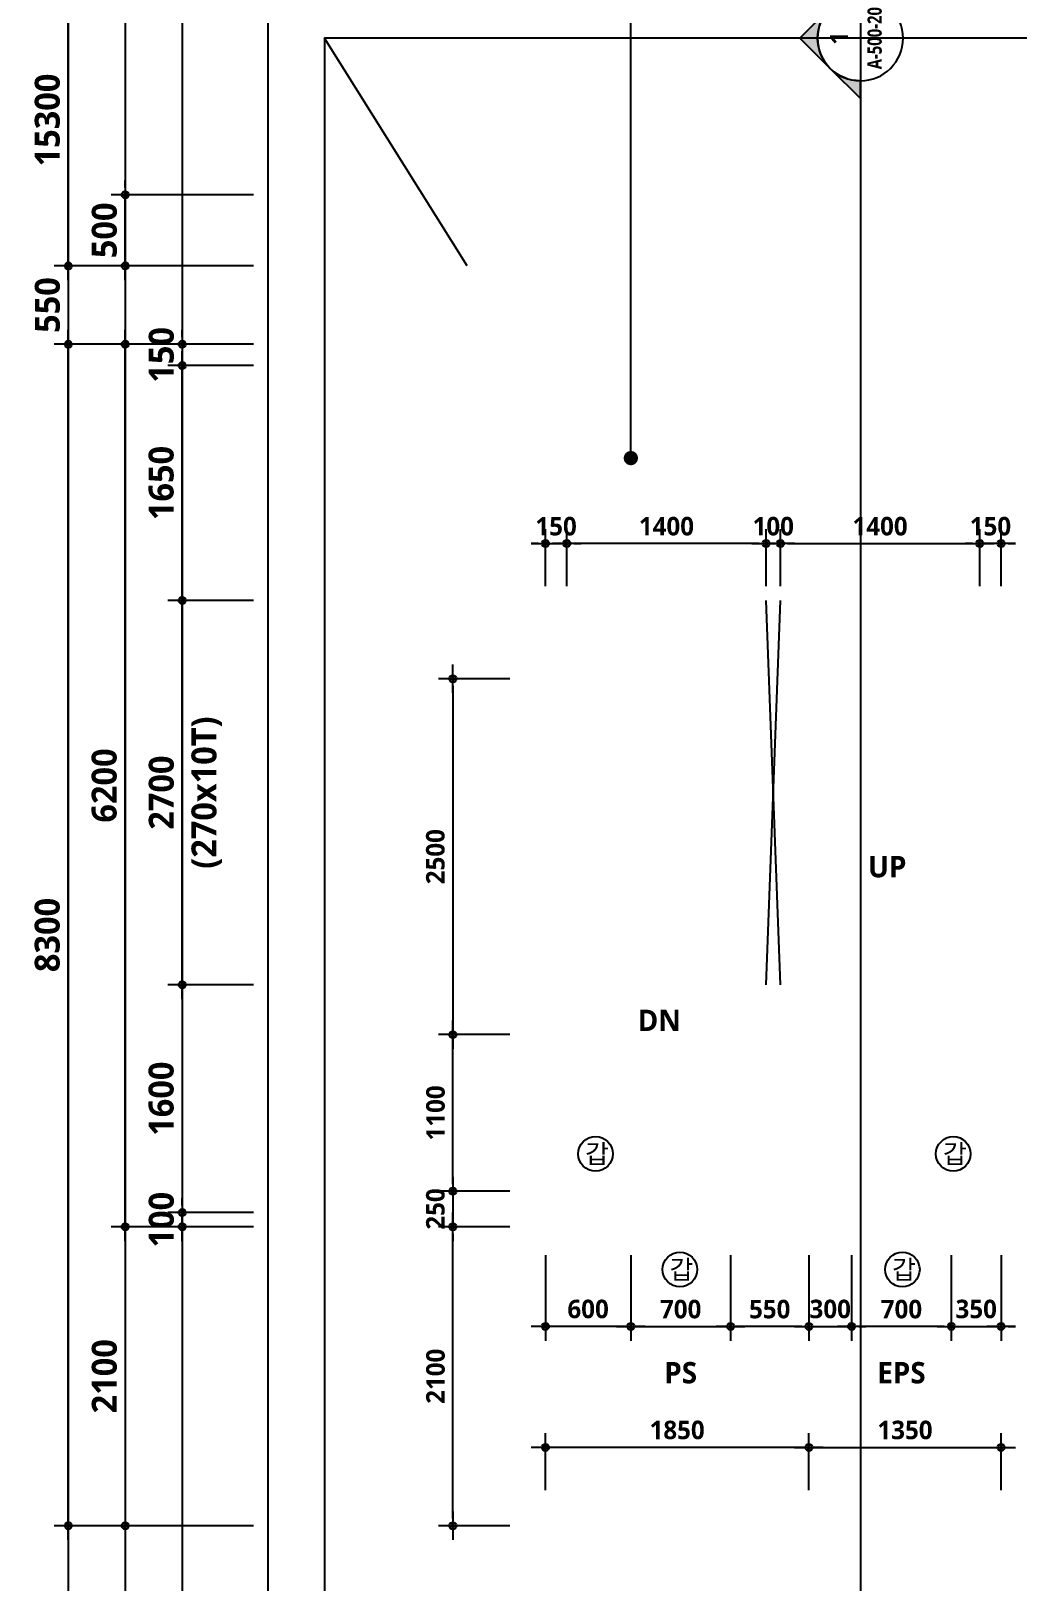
# Model space of a CAD drawing. Header units: millimetres. Extents: x -12482 to 126000, y 0 to 220200.
# Drawn here: x 14439 to 21375, y 11848 to 22750 of the extents above; entities that cross this region are included whole.
import ezdxf
from ezdxf.enums import TextEntityAlignment as Align

# ---------------------------------------------------------------- set-up
doc = ezdxf.new("R2010")
doc.units = ezdxf.units.MM
doc.header["$LTSCALE"] = 60
doc.linetypes.add('CEN', pattern=[62, 60, -1, 0, -1])
doc.layers.get('Defpoints').update_dxf_attribs({"color": 153})
for name, color, linetype in [('A-ANNO-DIM', 4, 'Continuous'), ('A-ANNO-SYMB', 7, 'Continuous'), ('A-ANNO-TEXT1', 7, 'Continuous'), ('A-ANNO-TITL', 7, 'Continuous'), ('A-FLOR-OPEN-BELO', 6, 'CEN'), ('A-ST-AXIS-DIM', 7, 'Continuous'), ('AA-MKXS', 3, 'Continuous'), ('AA-MKXX', 3, 'Continuous')]:
    doc.layers.add(name, color=color, linetype=linetype)
for name, color, linetype, plot in [('Defpoint', 161, 'Continuous', False), ('G(그리드1)', 185, 'Continuous', False), ('G(그리드2)', 235, 'Continuous', False)]:
    doc.layers.add(name, color=color, linetype=linetype, plot=plot)
doc.styles.add('2020음성 1차', font='NanumGothicBold.ttf')
doc.styles.add('SAMOO', font='romans.shx', dxfattribs={"bigfont": 'whgtxt.shx'})
doc.styles.add('SH_진천_나눔', font='')
doc.styles.get('SH_진천_나눔').set_extended_font_data('NanumGothic', bold=True)
doc.dimstyles.new('SHP 50', dxfattribs={"dimscale": 50, "dimtxt": 3.5, "dimasz": 1, "dimexe": 2, "dimexo": 2, "dimgap": 1, "dimtad": 1, "dimdec": 0, "dimzin": 0, "dimdsep": 46, "dimtxsty": 'SH_진천_나눔', "dimblk": 'DIMDOT', "dimcen": 0.09, "dimclrd": 256, "dimclre": 256, "dimclrt": 3, "dimadec": 0, "dimazin": 1, "dimtfac": 1, "dimtdec": 0, "dimtix": 1, "dimtmove": 2, "dimatfit": 0, "dimldrblk": 'DIMDOT', "dimfxl": 1, "dimtolj": 1, "dimtzin": 0, "dimlwd": -1, "dimlwe": -1, "dimarcsym": 0})
doc.dimstyles.new('SHP 50내부', dxfattribs={"dimscale": 50, "dimtxt": 2.6, "dimasz": 1, "dimexe": 2, "dimexo": 2, "dimgap": 1, "dimtad": 1, "dimdec": 0, "dimzin": 0, "dimdsep": 46, "dimtxsty": '2020음성 1차', "dimblk": 'DIMDOT', "dimcen": 0.09, "dimclrd": 256, "dimclre": 256, "dimclrt": 3, "dimadec": 0, "dimazin": 1, "dimtfac": 1, "dimtdec": 0, "dimtix": 1, "dimtmove": 2, "dimatfit": 0, "dimldrblk": 'DIMDOT', "dimfxl": 1, "dimtolj": 1, "dimtzin": 0, "dimlwd": -1, "dimlwe": -1, "dimarcsym": 0})

# ---------------------------------------------------------------- blocks, each defined once
blk = doc.blocks.new('DIMDOT')
at = {"color": 0}
blk.add_line((-2, 0), (2, 0), dxfattribs=at)
for radius in [0.5, 0.25]:
    blk.add_circle((0, 0), radius, dxfattribs=at)
blk = doc.blocks.new('*D17402')
at = {"layer": 'A-ST-AXIS-DIM'}
for p, q in [((16000, 18750), (15400, 18750)), ((15500, 16100), (15500, 18700)), ((16000, 16050), (15400, 16050))]:
    blk.add_line(p, q, dxfattribs=at)
at = {"layer": 'Defpoints', "color": 0}
for p in [(15500, 18750), (16100, 18750), (16100, 16050)]:
    blk.add_point(p, dxfattribs=at)
at = {"layer": 'A-ST-AXIS-DIM', "linetype": 'ByBlock', "xscale": 50, "yscale": 50, "zscale": 50}
for p, rotation in [((15500, 18750), 89.99999999999997), ((15500, 16050), 269.9999999999999)]:
    blk.add_blockref('DIMDOT', p, dxfattribs=dict(at, rotation=rotation))
at = {"layer": 'A-ST-AXIS-DIM', "color": 3, "char_height": 175, "attachment_point": 5, "rotation": 90, "style": 'SH_진천_나눔'}
for s, insert in [('\\A1;(270x10T)', (15672, 17400)), ('\\A1;2700', (15354, 17400))]:
    blk.add_mtext(s, dxfattribs=dict(at, insert=insert))
blk = doc.blocks.new('*D17403')
at = {"layer": 'A-ST-AXIS-DIM'}
for p, q in [((16000, 20400), (15400, 20400)), ((15500, 18800), (15500, 20350)), ((16000, 18750), (15400, 18750))]:
    blk.add_line(p, q, dxfattribs=at)
at = {"layer": 'Defpoints', "color": 0}
for p in [(15500, 20400), (16100, 20400), (16100, 18750)]:
    blk.add_point(p, dxfattribs=at)
at = {"layer": 'A-ST-AXIS-DIM', "linetype": 'ByBlock', "xscale": 50, "yscale": 50, "zscale": 50}
for p, rotation in [((15500, 20400), 89.99999999999993), ((15500, 18750), 269.9999999999999)]:
    blk.add_blockref('DIMDOT', p, dxfattribs=dict(at, rotation=rotation))
at = {"layer": 'A-ST-AXIS-DIM', "color": 3, "insert": (15353, 19575), "char_height": 175, "attachment_point": 5, "rotation": 90, "style": 'SH_진천_나눔'}
blk.add_mtext('\\A1;1650', dxfattribs=at)
blk = doc.blocks.new('*D17404')
at = {"layer": 'A-ST-AXIS-DIM'}
for p, q in [((16000, 16050), (15400, 16050)), ((15500, 16000), (15500, 14500)), ((16000, 14450), (15400, 14450))]:
    blk.add_line(p, q, dxfattribs=at)
at = {"layer": 'Defpoints', "color": 0}
for p in [(16100, 16050), (15500, 14450), (16100, 14450)]:
    blk.add_point(p, dxfattribs=at)
at = {"layer": 'A-ST-AXIS-DIM', "linetype": 'ByBlock', "xscale": 50, "yscale": 50, "zscale": 50}
for p, rotation in [((15500, 16050), 90.00000000000006), ((15500, 14450), 270.0000000000001)]:
    blk.add_blockref('DIMDOT', p, dxfattribs=dict(at, rotation=rotation))
at = {"layer": 'A-ST-AXIS-DIM', "color": 3, "insert": (15353, 15250), "char_height": 175, "attachment_point": 5, "rotation": 90, "style": 'SH_진천_나눔'}
blk.add_mtext('\\A1;1600', dxfattribs=at)
blk = doc.blocks.new('*D17405')
at = {"layer": 'A-ST-AXIS-DIM'}
for p, q in [((15500, 14500), (15500, 14550)), ((16000, 14450), (15400, 14450)), ((15500, 14350), (15500, 14450)), ((16000, 14350), (15400, 14350)), ((15500, 14300), (15500, 14250))]:
    blk.add_line(p, q, dxfattribs=at)
at = {"layer": 'Defpoints', "color": 0}
for p in [(15500, 14450), (16100, 14450), (16100, 14350)]:
    blk.add_point(p, dxfattribs=at)
at = {"layer": 'A-ST-AXIS-DIM', "linetype": 'ByBlock', "xscale": 50, "yscale": 50, "zscale": 50}
for p, rotation in [((15500, 14450), 270), ((15500, 14350), 90)]:
    blk.add_blockref('DIMDOT', p, dxfattribs=dict(at, rotation=rotation))
at = {"layer": 'A-ST-AXIS-DIM', "color": 3, "insert": (15354, 14400), "char_height": 175, "attachment_point": 5, "rotation": 90, "style": 'SH_진천_나눔'}
blk.add_mtext('\\A1;100', dxfattribs=at)
blk = doc.blocks.new('*D17406')
at = {"layer": 'A-ST-AXIS-DIM'}
for p, q in [((15500, 20600), (15500, 20650)), ((16000, 20550), (15400, 20550)), ((15500, 20550), (15500, 20400)), ((16000, 20400), (15400, 20400)), ((15500, 20350), (15500, 20300))]:
    blk.add_line(p, q, dxfattribs=at)
at = {"layer": 'Defpoints', "color": 0}
for p in [(16100, 20550), (15500, 20400), (16100, 20400)]:
    blk.add_point(p, dxfattribs=at)
at = {"layer": 'A-ST-AXIS-DIM', "linetype": 'ByBlock', "xscale": 50, "yscale": 50, "zscale": 50}
for p, rotation in [((15500, 20550), 270), ((15500, 20400), 90)]:
    blk.add_blockref('DIMDOT', p, dxfattribs=dict(at, rotation=rotation))
at = {"layer": 'A-ST-AXIS-DIM', "color": 3, "insert": (15354, 20475), "char_height": 175, "attachment_point": 5, "rotation": 90, "style": 'SH_진천_나눔'}
blk.add_mtext('\\A1;150', dxfattribs=at)
blk = doc.blocks.new('*D17407')
at = {"layer": 'A-ST-AXIS-DIM'}
for p, q in [((16000, 20550), (14600, 20550)), ((14700, 12300), (14700, 20500)), ((16000, 12250), (14600, 12250))]:
    blk.add_line(p, q, dxfattribs=at)
at = {"layer": 'Defpoints', "color": 0}
for p in [(14700, 20550), (16100, 20550), (16100, 12250)]:
    blk.add_point(p, dxfattribs=at)
at = {"layer": 'A-ST-AXIS-DIM', "linetype": 'ByBlock', "xscale": 50, "yscale": 50, "zscale": 50}
for p, rotation in [((14700, 20550), 90), ((14700, 12250), 270)]:
    blk.add_blockref('DIMDOT', p, dxfattribs=dict(at, rotation=rotation))
at = {"layer": 'A-ST-AXIS-DIM', "color": 3, "insert": (14553, 16400), "char_height": 175, "attachment_point": 5, "rotation": 90, "style": 'SH_진천_나눔'}
blk.add_mtext('\\A1;8300', dxfattribs=at)
blk = doc.blocks.new('*D17408')
at = {"layer": 'A-ST-AXIS-DIM'}
for p, q in [((16000, 14350), (15000, 14350)), ((15100, 14300), (15100, 12300)), ((16000, 12250), (15000, 12250))]:
    blk.add_line(p, q, dxfattribs=at)
at = {"layer": 'Defpoints', "color": 0}
for p in [(16100, 14350), (15100, 12250), (16100, 12250)]:
    blk.add_point(p, dxfattribs=at)
at = {"layer": 'A-ST-AXIS-DIM', "linetype": 'ByBlock', "xscale": 50, "yscale": 50, "zscale": 50}
for p, rotation in [((15100, 14350), 90), ((15100, 12250), 270)]:
    blk.add_blockref('DIMDOT', p, dxfattribs=dict(at, rotation=rotation))
at = {"layer": 'A-ST-AXIS-DIM', "color": 3, "insert": (14954, 13300), "char_height": 175, "attachment_point": 5, "rotation": 90, "style": 'SH_진천_나눔'}
blk.add_mtext('\\A1;2100', dxfattribs=at)
blk = doc.blocks.new('*D17409')
at = {"layer": 'A-ST-AXIS-DIM'}
for p, q in [((16000, 20550), (15000, 20550)), ((15100, 14400), (15100, 20500)), ((16000, 14350), (15000, 14350))]:
    blk.add_line(p, q, dxfattribs=at)
at = {"layer": 'Defpoints', "color": 0}
for p in [(15100, 20550), (16100, 20550), (16100, 14350)]:
    blk.add_point(p, dxfattribs=at)
at = {"layer": 'A-ST-AXIS-DIM', "linetype": 'ByBlock', "xscale": 50, "yscale": 50, "zscale": 50}
for p, rotation in [((15100, 20550), 90), ((15100, 14350), 270)]:
    blk.add_blockref('DIMDOT', p, dxfattribs=dict(at, rotation=rotation))
at = {"layer": 'A-ST-AXIS-DIM', "color": 3, "insert": (14953, 17450), "char_height": 175, "attachment_point": 5, "rotation": 90, "style": 'SH_진천_나눔'}
blk.add_mtext('\\A1;6200', dxfattribs=at)
blk = doc.blocks.new('*D17410')
at = {"layer": 'A-ST-AXIS-DIM'}
for p, q in [((16000, 21100), (14600, 21100)), ((14700, 21050), (14700, 20600)), ((16000, 20550), (14600, 20550))]:
    blk.add_line(p, q, dxfattribs=at)
at = {"layer": 'Defpoints', "color": 0}
for p in [(16100, 21100), (14700, 20550), (16100, 20550)]:
    blk.add_point(p, dxfattribs=at)
at = {"layer": 'A-ST-AXIS-DIM', "linetype": 'ByBlock', "xscale": 50, "yscale": 50, "zscale": 50}
for p, rotation in [((14700, 21100), 90), ((14700, 20550), 270)]:
    blk.add_blockref('DIMDOT', p, dxfattribs=dict(at, rotation=rotation))
at = {"layer": 'A-ST-AXIS-DIM', "color": 3, "insert": (14554, 20825), "char_height": 175, "attachment_point": 5, "rotation": 90, "style": 'SH_진천_나눔'}
blk.add_mtext('\\A1;550', dxfattribs=at)
blk = doc.blocks.new('*D17411')
at = {"layer": 'A-ST-AXIS-DIM'}
for p, q in [((16000, 12250), (14600, 12250)), ((14700, 12200), (14700, 8650)), ((16000, 8600), (14600, 8600))]:
    blk.add_line(p, q, dxfattribs=at)
at = {"layer": 'Defpoints', "color": 0}
for p in [(16100, 12250), (14700, 8600), (16100, 8600)]:
    blk.add_point(p, dxfattribs=at)
at = {"layer": 'A-ST-AXIS-DIM', "linetype": 'ByBlock', "xscale": 50, "yscale": 50, "zscale": 50}
for p, rotation in [((14700, 12250), 90), ((14700, 8600), 270)]:
    blk.add_blockref('DIMDOT', p, dxfattribs=dict(at, rotation=rotation))
at = {"layer": 'A-ST-AXIS-DIM', "color": 3, "insert": (14553, 10425), "char_height": 175, "attachment_point": 5, "rotation": 90, "style": 'SH_진천_나눔'}
blk.add_mtext('\\A1;3650', dxfattribs=at)
blk = doc.blocks.new('*D17431')
at = {"layer": 'A-ANNO-DIM'}
for p, q in [((19600, 18850), (19600, 19250)), ((19700, 18850), (19700, 19250)), ((19550, 19150), (19500, 19150)), ((19600, 19150), (19700, 19150)), ((19750, 19150), (19800, 19150))]:
    blk.add_line(p, q, dxfattribs=at)
at = {"layer": 'Defpoints', "color": 0}
for p in [(19700, 19150), (19600, 18750), (19700, 18750)]:
    blk.add_point(p, dxfattribs=at)
at = {"layer": 'A-ANNO-DIM', "linetype": 'ByBlock', "xscale": 50, "yscale": 50, "zscale": 50}
blk.add_blockref('DIMDOT', (19600, 19150), dxfattribs=at)
at = {"layer": 'A-ANNO-DIM', "linetype": 'ByBlock', "xscale": 50, "yscale": 50, "zscale": 50, "rotation": 180}
blk.add_blockref('DIMDOT', (19700, 19150), dxfattribs=at)
at = {"layer": 'A-ANNO-DIM', "color": 3, "insert": (19650, 19271), "char_height": 130, "attachment_point": 5, "style": '2020음성 1차'}
blk.add_mtext('\\A1;100', dxfattribs=at)
blk = doc.blocks.new('*D17432')
at = {"layer": 'A-ANNO-DIM'}
for p, q in [((18200, 18850), (18200, 19250)), ((19600, 18850), (19600, 19250)), ((19550, 19150), (18250, 19150))]:
    blk.add_line(p, q, dxfattribs=at)
at = {"layer": 'Defpoints', "color": 0}
for p in [(18200, 19150), (18200, 18750), (19600, 18750)]:
    blk.add_point(p, dxfattribs=at)
at = {"layer": 'A-ANNO-DIM', "linetype": 'ByBlock', "xscale": 50, "yscale": 50, "zscale": 50, "rotation": 180}
blk.add_blockref('DIMDOT', (18200, 19150), dxfattribs=at)
at = {"layer": 'A-ANNO-DIM', "linetype": 'ByBlock', "xscale": 50, "yscale": 50, "zscale": 50}
blk.add_blockref('DIMDOT', (19600, 19150), dxfattribs=at)
at = {"layer": 'A-ANNO-DIM', "color": 3, "insert": (18900, 19271), "char_height": 130, "attachment_point": 5, "style": '2020음성 1차'}
blk.add_mtext('\\A1;1400', dxfattribs=at)
blk = doc.blocks.new('*D17433')
at = {"layer": 'A-ANNO-DIM'}
for p, q in [((18050, 18850), (18050, 19250)), ((18200, 18850), (18200, 19250)), ((18000, 19150), (17950, 19150)), ((18050, 19150), (18200, 19150)), ((18250, 19150), (18300, 19150))]:
    blk.add_line(p, q, dxfattribs=at)
at = {"layer": 'Defpoints', "color": 0}
for p in [(18200, 19150), (18050, 18750), (18200, 18750)]:
    blk.add_point(p, dxfattribs=at)
at = {"layer": 'A-ANNO-DIM', "linetype": 'ByBlock', "xscale": 50, "yscale": 50, "zscale": 50}
blk.add_blockref('DIMDOT', (18050, 19150), dxfattribs=at)
at = {"layer": 'A-ANNO-DIM', "linetype": 'ByBlock', "xscale": 50, "yscale": 50, "zscale": 50, "rotation": 180}
blk.add_blockref('DIMDOT', (18200, 19150), dxfattribs=at)
at = {"layer": 'A-ANNO-DIM', "color": 3, "insert": (18125, 19271), "char_height": 130, "attachment_point": 5, "style": '2020음성 1차'}
blk.add_mtext('\\A1;150', dxfattribs=at)
blk = doc.blocks.new('*D17434')
at = {"layer": 'A-ANNO-DIM'}
for p, q in [((19700, 18850), (19700, 19250)), ((21100, 18850), (21100, 19250)), ((19750, 19150), (21050, 19150))]:
    blk.add_line(p, q, dxfattribs=at)
at = {"layer": 'Defpoints', "color": 0}
for p in [(21100, 19150), (19700, 18750), (21100, 18750)]:
    blk.add_point(p, dxfattribs=at)
at = {"layer": 'A-ANNO-DIM', "linetype": 'ByBlock', "xscale": 50, "yscale": 50, "zscale": 50, "rotation": 180}
blk.add_blockref('DIMDOT', (19700, 19150), dxfattribs=at)
at = {"layer": 'A-ANNO-DIM', "linetype": 'ByBlock', "xscale": 50, "yscale": 50, "zscale": 50}
blk.add_blockref('DIMDOT', (21100, 19150), dxfattribs=at)
at = {"layer": 'A-ANNO-DIM', "color": 3, "insert": (20400, 19271), "char_height": 130, "attachment_point": 5, "style": '2020음성 1차'}
blk.add_mtext('\\A1;1400', dxfattribs=at)
blk = doc.blocks.new('*D17435')
at = {"layer": 'A-ANNO-DIM'}
for p, q in [((21100, 18850), (21100, 19250)), ((21250, 18850), (21250, 19250)), ((21050, 19150), (21000, 19150)), ((21250, 19150), (21100, 19150)), ((21300, 19150), (21350, 19150))]:
    blk.add_line(p, q, dxfattribs=at)
at = {"layer": 'Defpoints', "color": 0}
for p in [(21100, 19150), (21100, 18750), (21250, 18750)]:
    blk.add_point(p, dxfattribs=at)
at = {"layer": 'A-ANNO-DIM', "linetype": 'ByBlock', "xscale": 50, "yscale": 50, "zscale": 50}
blk.add_blockref('DIMDOT', (21100, 19150), dxfattribs=at)
at = {"layer": 'A-ANNO-DIM', "linetype": 'ByBlock', "xscale": 50, "yscale": 50, "zscale": 50, "rotation": 180}
blk.add_blockref('DIMDOT', (21250, 19150), dxfattribs=at)
at = {"layer": 'A-ANNO-DIM', "color": 3, "insert": (21175, 19271), "char_height": 130, "attachment_point": 5, "style": '2020음성 1차'}
blk.add_mtext('\\A1;150', dxfattribs=at)
blk = doc.blocks.new('*D17496')
at = {"layer": 'A-ANNO-DIM'}
for p, q in [((17400, 14650), (17400, 14700)), ((17800, 14600), (17300, 14600)), ((17400, 14600), (17400, 14350)), ((17800, 14350), (17300, 14350)), ((17400, 14300), (17400, 14250))]:
    blk.add_line(p, q, dxfattribs=at)
at = {"layer": 'Defpoints', "color": 0}
for p in [(17900, 14600), (17400, 14350), (17900, 14350)]:
    blk.add_point(p, dxfattribs=at)
at = {"layer": 'A-ANNO-DIM', "linetype": 'ByBlock', "xscale": 50, "yscale": 50, "zscale": 50}
for p, rotation in [((17400, 14600), 270), ((17400, 14350), 90)]:
    blk.add_blockref('DIMDOT', p, dxfattribs=dict(at, rotation=rotation))
at = {"layer": 'A-ANNO-DIM', "color": 3, "insert": (17278, 14475), "char_height": 130, "attachment_point": 5, "rotation": 90, "style": '2020음성 1차'}
blk.add_mtext('\\A1;250', dxfattribs=at)
blk = doc.blocks.new('*D17497')
at = {"layer": 'A-ANNO-DIM'}
for p, q in [((17800, 15700), (17300, 15700)), ((17400, 14650), (17400, 15650)), ((17800, 14600), (17300, 14600))]:
    blk.add_line(p, q, dxfattribs=at)
at = {"layer": 'Defpoints', "color": 0}
for p in [(17400, 15700), (17900, 15700), (17900, 14600)]:
    blk.add_point(p, dxfattribs=at)
at = {"layer": 'A-ANNO-DIM', "linetype": 'ByBlock', "xscale": 50, "yscale": 50, "zscale": 50}
for p, rotation in [((17400, 15700), 90), ((17400, 14600), 270)]:
    blk.add_blockref('DIMDOT', p, dxfattribs=dict(at, rotation=rotation))
at = {"layer": 'A-ANNO-DIM', "color": 3, "insert": (17279, 15150), "char_height": 130, "attachment_point": 5, "rotation": 90, "style": '2020음성 1차'}
blk.add_mtext('\\A1;1100', dxfattribs=at)
blk = doc.blocks.new('갑종 TEXT100')
at = {"layer": 'A-ANNO-SYMB'}
blk.add_circle((0, 0), 243, dxfattribs=at)
at = {"layer": 'A-ANNO-TITL', "style": '2020음성 1차'}
blk.add_text('갑 ', height=266.7, dxfattribs=at).set_placement((67, 0), align=Align.MIDDLE_CENTER)
blk = doc.blocks.new('*D17508')
at = {"layer": 'A-ANNO-DIM'}
for p, q in [((19900, 14150), (19900, 13550)), ((20200, 14150), (20200, 13550)), ((19850, 13650), (19800, 13650)), ((19900, 13650), (20200, 13650)), ((20250, 13650), (20300, 13650))]:
    blk.add_line(p, q, dxfattribs=at)
at = {"layer": 'Defpoints', "color": 0}
for p in [(19900, 14250), (20200, 14250), (20200, 13650)]:
    blk.add_point(p, dxfattribs=at)
at = {"layer": 'A-ANNO-DIM', "linetype": 'ByBlock', "xscale": 50, "yscale": 50, "zscale": 50}
blk.add_blockref('DIMDOT', (19900, 13650), dxfattribs=at)
at = {"layer": 'A-ANNO-DIM', "linetype": 'ByBlock', "xscale": 50, "yscale": 50, "zscale": 50, "rotation": 180}
blk.add_blockref('DIMDOT', (20200, 13650), dxfattribs=at)
at = {"layer": 'A-ANNO-DIM', "color": 3, "insert": (20050, 13772), "char_height": 130, "attachment_point": 5, "style": '2020음성 1차'}
blk.add_mtext('\\A1;300', dxfattribs=at)
blk = doc.blocks.new('*D17509')
at = {"layer": 'A-ANNO-DIM'}
for p, q in [((20200, 14150), (20200, 13550)), ((20900, 14150), (20900, 13550)), ((20850, 13650), (20250, 13650))]:
    blk.add_line(p, q, dxfattribs=at)
at = {"layer": 'Defpoints', "color": 0}
for p in [(20200, 14250), (20900, 14250), (20200, 13650)]:
    blk.add_point(p, dxfattribs=at)
at = {"layer": 'A-ANNO-DIM', "linetype": 'ByBlock', "xscale": 50, "yscale": 50, "zscale": 50, "rotation": 180}
blk.add_blockref('DIMDOT', (20200, 13650), dxfattribs=at)
at = {"layer": 'A-ANNO-DIM', "linetype": 'ByBlock', "xscale": 50, "yscale": 50, "zscale": 50}
blk.add_blockref('DIMDOT', (20900, 13650), dxfattribs=at)
at = {"layer": 'A-ANNO-DIM', "color": 3, "insert": (20550, 13771), "char_height": 130, "attachment_point": 5, "style": '2020음성 1차'}
blk.add_mtext('\\A1;700', dxfattribs=at)
blk = doc.blocks.new('*D17510')
at = {"layer": 'A-ANNO-DIM'}
for p, q in [((20900, 14150), (20900, 13550)), ((21250, 14150), (21250, 13550)), ((20850, 13650), (20800, 13650)), ((20900, 13650), (21250, 13650)), ((21300, 13650), (21350, 13650))]:
    blk.add_line(p, q, dxfattribs=at)
at = {"layer": 'Defpoints', "color": 0}
for p in [(20900, 14250), (21250, 14250), (21250, 13650)]:
    blk.add_point(p, dxfattribs=at)
at = {"layer": 'A-ANNO-DIM', "linetype": 'ByBlock', "xscale": 50, "yscale": 50, "zscale": 50}
blk.add_blockref('DIMDOT', (20900, 13650), dxfattribs=at)
at = {"layer": 'A-ANNO-DIM', "linetype": 'ByBlock', "xscale": 50, "yscale": 50, "zscale": 50, "rotation": 180}
blk.add_blockref('DIMDOT', (21250, 13650), dxfattribs=at)
at = {"layer": 'A-ANNO-DIM', "color": 3, "insert": (21075, 13772), "char_height": 130, "attachment_point": 5, "style": '2020음성 1차'}
blk.add_mtext('\\A1;350', dxfattribs=at)
blk = doc.blocks.new('*D17511')
at = {"layer": 'A-ANNO-DIM'}
for p, q in [((19350, 14150), (19350, 13550)), ((19900, 14150), (19900, 13550)), ((19850, 13650), (19400, 13650))]:
    blk.add_line(p, q, dxfattribs=at)
at = {"layer": 'Defpoints', "color": 0}
for p in [(19350, 14250), (19900, 14250), (19350, 13650)]:
    blk.add_point(p, dxfattribs=at)
at = {"layer": 'A-ANNO-DIM', "linetype": 'ByBlock', "xscale": 50, "yscale": 50, "zscale": 50, "rotation": 180}
blk.add_blockref('DIMDOT', (19350, 13650), dxfattribs=at)
at = {"layer": 'A-ANNO-DIM', "linetype": 'ByBlock', "xscale": 50, "yscale": 50, "zscale": 50}
blk.add_blockref('DIMDOT', (19900, 13650), dxfattribs=at)
at = {"layer": 'A-ANNO-DIM', "color": 3, "insert": (19625, 13771), "char_height": 130, "attachment_point": 5, "style": '2020음성 1차'}
blk.add_mtext('\\A1;550', dxfattribs=at)
blk = doc.blocks.new('*D17512')
at = {"layer": 'A-ANNO-DIM'}
for p, q in [((18650, 14150), (18650, 13550)), ((19350, 14150), (19350, 13550)), ((18700, 13650), (19300, 13650))]:
    blk.add_line(p, q, dxfattribs=at)
at = {"layer": 'Defpoints', "color": 0}
for p in [(18650, 14250), (19350, 14250), (19350, 13650)]:
    blk.add_point(p, dxfattribs=at)
at = {"layer": 'A-ANNO-DIM', "linetype": 'ByBlock', "xscale": 50, "yscale": 50, "zscale": 50, "rotation": 180}
blk.add_blockref('DIMDOT', (18650, 13650), dxfattribs=at)
at = {"layer": 'A-ANNO-DIM', "linetype": 'ByBlock', "xscale": 50, "yscale": 50, "zscale": 50}
blk.add_blockref('DIMDOT', (19350, 13650), dxfattribs=at)
at = {"layer": 'A-ANNO-DIM', "color": 3, "insert": (19000, 13771), "char_height": 130, "attachment_point": 5, "style": '2020음성 1차'}
blk.add_mtext('\\A1;700', dxfattribs=at)
blk = doc.blocks.new('*D17513')
at = {"layer": 'A-ANNO-DIM'}
for p, q in [((18050, 14150), (18050, 13550)), ((18650, 14150), (18650, 13550)), ((18600, 13650), (18100, 13650))]:
    blk.add_line(p, q, dxfattribs=at)
at = {"layer": 'Defpoints', "color": 0}
for p in [(18050, 14250), (18650, 14250), (18050, 13650)]:
    blk.add_point(p, dxfattribs=at)
at = {"layer": 'A-ANNO-DIM', "linetype": 'ByBlock', "xscale": 50, "yscale": 50, "zscale": 50, "rotation": 180}
blk.add_blockref('DIMDOT', (18050, 13650), dxfattribs=at)
at = {"layer": 'A-ANNO-DIM', "linetype": 'ByBlock', "xscale": 50, "yscale": 50, "zscale": 50}
blk.add_blockref('DIMDOT', (18650, 13650), dxfattribs=at)
at = {"layer": 'A-ANNO-DIM', "color": 3, "insert": (18350, 13772), "char_height": 130, "attachment_point": 5, "style": '2020음성 1차'}
blk.add_mtext('\\A1;600', dxfattribs=at)
blk = doc.blocks.new('*D17715')
at = {"layer": 'A-ST-AXIS-DIM'}
for p, q in [((15100, 21650), (15100, 21700)), ((16000, 21600), (15000, 21600)), ((15100, 21100), (15100, 21600)), ((16000, 21100), (15000, 21100)), ((15100, 21050), (15100, 21000))]:
    blk.add_line(p, q, dxfattribs=at)
at = {"layer": 'Defpoints', "color": 0}
for p in [(15100, 21600), (16100, 21600), (16100, 21100)]:
    blk.add_point(p, dxfattribs=at)
at = {"layer": 'A-ST-AXIS-DIM', "linetype": 'ByBlock', "xscale": 50, "yscale": 50, "zscale": 50}
for p, rotation in [((15100, 21600), 270), ((15100, 21100), 90)]:
    blk.add_blockref('DIMDOT', p, dxfattribs=dict(at, rotation=rotation))
at = {"layer": 'A-ST-AXIS-DIM', "color": 3, "insert": (14954, 21350), "char_height": 175, "attachment_point": 5, "rotation": 90, "style": 'SH_진천_나눔'}
blk.add_mtext('\\A1;500', dxfattribs=at)
blk = doc.blocks.new('*D17739')
at = {"layer": 'A-ANNO-DIM'}
for p, q in [((18050, 12500), (18050, 12900)), ((19900, 12500), (19900, 12900)), ((19850, 12800), (18100, 12800))]:
    blk.add_line(p, q, dxfattribs=at)
at = {"layer": 'Defpoints', "color": 0}
for p in [(18050, 12800), (18050, 12400), (19900, 12400)]:
    blk.add_point(p, dxfattribs=at)
at = {"layer": 'A-ANNO-DIM', "linetype": 'ByBlock', "xscale": 50, "yscale": 50, "zscale": 50, "rotation": 180}
blk.add_blockref('DIMDOT', (18050, 12800), dxfattribs=at)
at = {"layer": 'A-ANNO-DIM', "linetype": 'ByBlock', "xscale": 50, "yscale": 50, "zscale": 50}
blk.add_blockref('DIMDOT', (19900, 12800), dxfattribs=at)
at = {"layer": 'A-ANNO-DIM', "color": 3, "insert": (18975, 12922), "char_height": 130, "attachment_point": 5, "style": '2020음성 1차'}
blk.add_mtext('\\A1;1850', dxfattribs=at)
blk = doc.blocks.new('*D17740')
at = {"layer": 'A-ANNO-DIM'}
for p, q in [((19900, 12500), (19900, 12900)), ((21250, 12500), (21250, 12900)), ((19950, 12800), (21200, 12800))]:
    blk.add_line(p, q, dxfattribs=at)
at = {"layer": 'Defpoints', "color": 0}
for p in [(21250, 12800), (19900, 12400), (21250, 12400)]:
    blk.add_point(p, dxfattribs=at)
at = {"layer": 'A-ANNO-DIM', "linetype": 'ByBlock', "xscale": 50, "yscale": 50, "zscale": 50, "rotation": 180}
blk.add_blockref('DIMDOT', (19900, 12800), dxfattribs=at)
at = {"layer": 'A-ANNO-DIM', "linetype": 'ByBlock', "xscale": 50, "yscale": 50, "zscale": 50}
blk.add_blockref('DIMDOT', (21250, 12800), dxfattribs=at)
at = {"layer": 'A-ANNO-DIM', "color": 3, "insert": (20575, 12922), "char_height": 130, "attachment_point": 5, "style": '2020음성 1차'}
blk.add_mtext('\\A1;1350', dxfattribs=at)
blk = doc.blocks.new('*U15082')
at = {"layer": 'AA-MKXX', "linetype": 'CEN', "ltscale": 300}
blk.add_line((900, 0), (48000, 0), dxfattribs=at)
blk = doc.blocks.new('*D19787')
at = {"layer": 'A-ANNO-DIM'}
for p, q in [((17800, 18200), (17300, 18200)), ((17400, 18150), (17400, 15750)), ((17800, 15700), (17300, 15700))]:
    blk.add_line(p, q, dxfattribs=at)
at = {"layer": 'Defpoints', "color": 0}
for p in [(17900, 18200), (17400, 15700), (17900, 15700)]:
    blk.add_point(p, dxfattribs=at)
at = {"layer": 'A-ANNO-DIM', "linetype": 'ByBlock', "xscale": 50, "yscale": 50, "zscale": 50}
for p, rotation in [((17400, 18200), 90), ((17400, 15700), 270)]:
    blk.add_blockref('DIMDOT', p, dxfattribs=dict(at, rotation=rotation))
at = {"layer": 'A-ANNO-DIM', "color": 3, "insert": (17278, 16950), "char_height": 130, "attachment_point": 5, "rotation": 90, "style": '2020음성 1차'}
blk.add_mtext('\\A1;2500', dxfattribs=at)
blk = doc.blocks.new('*D19788')
at = {"layer": 'A-ANNO-DIM'}
for p, q in [((17800, 14350), (17300, 14350)), ((17400, 12300), (17400, 14300)), ((17800, 12250), (17300, 12250))]:
    blk.add_line(p, q, dxfattribs=at)
at = {"layer": 'Defpoints', "color": 0}
for p in [(17400, 14350), (17900, 14350), (17900, 12250)]:
    blk.add_point(p, dxfattribs=at)
at = {"layer": 'A-ANNO-DIM', "linetype": 'ByBlock', "xscale": 50, "yscale": 50, "zscale": 50}
for p, rotation in [((17400, 14350), 90), ((17400, 12250), 270)]:
    blk.add_blockref('DIMDOT', p, dxfattribs=dict(at, rotation=rotation))
at = {"layer": 'A-ANNO-DIM', "color": 3, "insert": (17279, 13300), "char_height": 130, "attachment_point": 5, "rotation": 90, "style": '2020음성 1차'}
blk.add_mtext('\\A1;2100', dxfattribs=at)
blk = doc.blocks.new('*U15083')
at = {"layer": 'AA-MKXS'}
blk.add_hatch(color=3, dxfattribs=at).paths.add_polyline_path([(0, 8.49), (-4.24, 4.24, -0.414214), (4.24, 4.24)])
h = blk.add_hatch(color=3, dxfattribs=at)
h.paths.add_polyline_path([(-8.49, 0), (-6, 0, -0.198912), (-4.24, 4.24)])
h.paths.add_polyline_path([(6, 0), (8.49, 0), (4.24, 4.24, -0.198912)])
at = {"layer": 'AA-MKXS', "color": 3, "linetype": 'Continuous', "ltscale": 5}
blk.add_line((-6, 0), (6, 0), dxfattribs=at)
at = {"layer": 'AA-MKXS', "color": 3}
for points in [[(4.24, 4.24, 0.414214), (-4.24, 4.24), (0, 8.49)], [(-4.24, 4.24, 0.198912), (-6, 0), (-8.49, 0)], [(8.49, 0), (6, 0, 0.198912), (4.24, 4.24)]]:
    blk.add_lwpolyline(points, format="xyb", close=True, dxfattribs=at)
at = {"layer": 'AA-MKXS', "color": 3, "linetype": 'Continuous', "ltscale": 5}
blk.add_circle((0, 0), 6, dxfattribs=at)
at = {"layer": 'AA-MKXS', "style": 'SAMOO', "width": 0.85}
blk.add_attdef('ViewNUM', text='', height=2.5, dxfattribs=at).set_placement((0, 1), align=Align.BOTTOM_CENTER)
blk.add_attdef('SheetNUM', text='', height=2.5, dxfattribs=at).set_placement((0, -1), align=Align.TOP_CENTER)

msp = doc.modelspace()

# ---------------------------------------------------------------- linework, layer by layer
msp.add_lwpolyline([(18650, 19750), (18650, 23300)])
at = {"const_width": 50}
msp.add_lwpolyline([(18650, 19775, 1), (18650, 19725, 1)], format="xyb", close=True, dxfattribs=at)
at = {"layer": 'A-FLOR-OPEN-BELO'}
for p, q in [((19600, 16050), (19700, 18750)), ((19700, 16050), (19600, 18750))]:
    msp.add_line(p, q, dxfattribs=at)
at = {"layer": 'A-ST-AXIS-DIM'}
for p, q in [((14700, 21150), (14700, 23100)), ((15600, 21100), (14600, 21100))]:
    msp.add_line(p, q, dxfattribs=at)
at = {"layer": 'Defpoint'}
msp.add_line((17500, 21100), (16500, 22700), dxfattribs=at)
at = {"layer": 'G(그리드1)'}
for points in [[(26300, 25100), (14700, 25100), (14700, 5400), (26300, 5400)], [(25900, 24700), (15100, 24700), (15100, 5800), (25900, 5800)], [(25500, 24300), (15500, 24300), (15500, 6200), (25500, 6200)], [(24900, 23100), (16100, 23100), (16100, 7000), (24900, 7000)]]:
    msp.add_lwpolyline(points, close=True, dxfattribs=at)
at = {"layer": 'G(그리드2)'}
msp.add_lwpolyline([(24500, 22700), (16500, 22700), (16500, 7400), (24500, 7400)], close=True, dxfattribs=at)

# ---------------------------------------------------------------- block references
ref = msp.add_blockref('*U15083', (20261.5, 22700), dxfattribs=dict(xscale=-50, yscale=50, zscale=50, rotation=89.9999999999997))
ref.add_attrib('SheetNUM', 'A-500-20', dxfattribs={"layer": 'AA-MKXS', "height": 100, "rotation": 90, "style": '2020음성 1차', "width": 0.8}).set_placement((20311.5, 22700), align=Align.TOP_CENTER)
ref.add_attrib('ViewNUM', '1', dxfattribs={"layer": 'AA-MKXS', "height": 125, "rotation": 90, "style": '2020음성 1차'}).set_placement((20211.5, 22700), align=Align.BOTTOM_CENTER)
at = {"xscale": -0.3333333333333333, "yscale": 0.3333333333333333, "zscale": 0.3333333333333333, "rotation": 89.99999999999967}
msp.add_blockref('*U15082', (20261.5, 23000), dxfattribs=at)
at = {"xscale": 0.5, "yscale": 0.5, "zscale": 0.5}
for p in [(18402, 14862.1), (20913.9, 14862.1), (18994.5, 14050), (20556.5, 14050)]:
    msp.add_blockref('갑종 TEXT100', p, dxfattribs=at)
at = {"layer": 'A-ST-AXIS-DIM', "xscale": 50, "yscale": 50, "zscale": 50, "rotation": 270}
msp.add_blockref('DIMDOT', (14700, 21100), dxfattribs=at)

# ---------------------------------------------------------------- texts
at = {"layer": 'A-ANNO-TEXT1', "style": 'SH_진천_나눔'}
for s, p in [('UP', (20450, 16880)), ('DN', (18850, 15800)), ('PS', (19000, 13325)), ('EPS', (20550, 13325))]:
    msp.add_text(s, height=150, dxfattribs=at).set_placement(p, align=Align.MIDDLE_CENTER)
at = {"layer": 'A-ST-AXIS-DIM', "color": 3, "insert": (14553.4, 22125), "char_height": 175, "attachment_point": 5, "rotation": 90, "style": 'SH_진천_나눔'}
msp.add_mtext('\\A1;15300', dxfattribs=at)

# ---------------------------------------------------------------- dimensions: what is measured, and where the dimension line sits
at = {"layer": 'A-ANNO-DIM'}
for base, p1, p2, picture, middle in [((18200, 19150), (18050, 18750), (18200, 18750), '*D17433', (18125, 19271.5)), ((19700, 19150), (19600, 18750), (19700, 18750), '*D17431', (19650, 19271.3)), ((21100, 19150), (19700, 18750), (21100, 18750), '*D17434', (20400, 19271.3)), ((19350, 13650), (18650, 14250), (19350, 14250), '*D17512', (19000, 13771.3)), ((20200, 13650), (19900, 14250), (20200, 14250), '*D17508', (20050, 13771.7)), ((21250, 13650), (20900, 14250), (21250, 14250), '*D17510', (21075, 13771.7))]:
    dim = msp.add_linear_dim(base=base, p1=p1, p2=p2, dimstyle='SHP 50내부', override={"dimtxsty": '2020음성 1차', "dimldrblk": 'DIMDOT'}, dxfattribs=at)
    dim.commit()
    dim.dimension.update_dxf_attribs({"geometry": picture, "text_midpoint": middle})
for base, p1, p2, angle, picture, middle in [((18200, 19150), (19600, 18750), (18200, 18750), 180, '*D17432', (18900, 19271.3)), ((21100, 19150), (21250, 18750), (21100, 18750), 180, '*D17435', (21175, 19271.5)), ((17400, 15700), (17900, 18200), (17900, 15700), 270, '*D19787', (17278.4, 16950)), ((17400, 15700), (17900, 14600), (17900, 15700), 90, '*D17497', (17278.7, 15150)), ((17400, 14350), (17900, 14600), (17900, 14350), 270, '*D17496', (17278.4, 14475)), ((17400, 14350), (17900, 12250), (17900, 14350), 90, '*D19788', (17278.5, 13300)), ((18050, 13650), (18650, 14250), (18050, 14250), 180, '*D17513', (18350, 13771.7)), ((19350, 13650), (19900, 14250), (19350, 14250), 180, '*D17511', (19625, 13771.5)), ((20200, 13650), (20900, 14250), (20200, 14250), 180, '*D17509', (20550, 13771.3)), ((18050, 12800), (19900, 12400), (18050, 12400), 180, '*D17739', (18975, 12921.7)), ((21250, 12800), (19900, 12400), (21250, 12400), 0, '*D17740', (20575, 12921.7))]:
    dim = msp.add_linear_dim(base=base, p1=p1, p2=p2, angle=angle, dimstyle='SHP 50내부', override={"dimtxsty": '2020음성 1차', "dimldrblk": 'DIMDOT'}, dxfattribs=at)
    dim.commit()
    dim.dimension.update_dxf_attribs({"geometry": picture, "text_midpoint": middle})
at = {"layer": 'A-ST-AXIS-DIM'}
for base, p1, p2, angle, picture, middle in [((15100, 21600), (16100, 21100), (16100, 21600), 90, '*D17715', (14953.8, 21350)), ((14700, 20550), (16100, 21100), (16100, 20550), 270, '*D17410', (14553.8, 20825)), ((14700, 20550), (16100, 12250), (16100, 20550), 90, '*D17407', (14553.4, 16400)), ((15100, 20550), (16100, 14350), (16100, 20550), 90, '*D17409', (14953.4, 17450)), ((15100, 12250), (16100, 14350), (16100, 12250), 270, '*D17408', (14953.8, 13300)), ((14700, 8600), (16100, 12250), (16100, 8600), 270, '*D17411', (14553.4, 10425))]:
    dim = msp.add_linear_dim(base=base, p1=p1, p2=p2, angle=angle, dimstyle='SHP 50', dxfattribs=at)
    dim.commit()
    dim.dimension.update_dxf_attribs({"geometry": picture, "text_midpoint": middle})
for base, p1, p2, angle, picture, middle in [((15500, 20400), (16100, 20550), (16100, 20400), 90, '*D17406', (15353.8, 20475)), ((15500, 20400), (16100, 18750), (16100, 20400), 270, '*D17403', (15353.4, 19575)), ((15500, 14450), (16100, 16050), (16100, 14450), 90, '*D17404', (15353.4, 15250)), ((15500, 14450), (16100, 14350), (16100, 14450), 270, '*D17405', (15354, 14400))]:
    dim = msp.add_linear_dim(base=base, p1=p1, p2=p2, angle=angle, dimstyle='SHP 50', override={"dimtxsty": 'SH_진천_나눔', "dimldrblk": 'DIMDOT'}, dxfattribs=at)
    dim.commit()
    dim.dimension.update_dxf_attribs({"geometry": picture, "text_midpoint": middle})
dim = msp.add_linear_dim(base=(15500, 18750), p1=(16100, 16050), p2=(16100, 18750), angle=270, text='<>\\X(270x10T)', dimstyle='SHP 50', override={"dimtxsty": 'SH_진천_나눔', "dimldrblk": 'DIMDOT'}, dxfattribs=at)
dim.commit()
dim.dimension.update_dxf_attribs({"geometry": '*D17402', "text_midpoint": (15500, 17400)})

doc.saveas('drawing.dxf')
